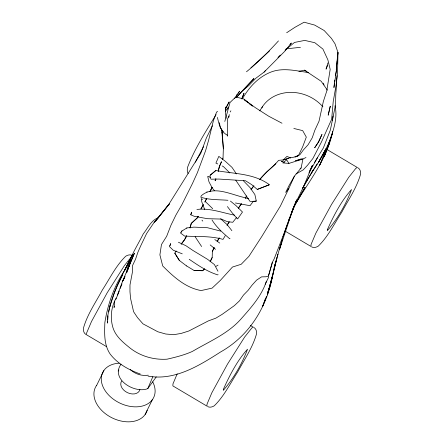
<?xml version="1.0" encoding="UTF-8"?>
<svg xmlns="http://www.w3.org/2000/svg" width="444" height="444" viewBox="0 0 444 444"><rect width="100%" height="100%" fill="white"/><g stroke="black" fill="none" stroke-linecap="round" stroke-linejoin="round"><path stroke-width="0.67" d="M227.295 136.197L227.445 119.081L228.999 116.006L228.827 117.316M121.04 364.152C110.173 379.243 134.915 393.928 147.769 388.628L156.249 376.901M107.67 321.101L107.553 323.093L107.77 315.701L109.335 308.147C113.714 291.014 121.811 275.03 130.325 259.657M107.748 319.774L107.981 315.795M336.552 84.282L335.747 95.121L335.592 104.645L330.358 130.014L323.371 147.935L314.53 162.387M296.098 173.92L303.235 169.869L307.681 165.074L312.859 158.547L321.484 141.925L331.646 119.253L333.222 101.559L336.247 84.371L337.029 75.696M337.09 60.728L336.274 69.447L337.967 52.442L335.026 43.834L331.391 38.339L324.176 30.519L314.663 25.08L304.118 22.2L294.949 27.306L286.658 32.751M332.506 120.735L332.978 116.073M114.741 301.088L114.058 307.531L114.341 306.266M337.218 59.418L337.967 52.442L337.584 72.472L336.247 84.371M334.393 83.45L333.927 87.546L336.669 68.814L335.486 75.369M334.548 82.085L334.776 80.037M332.673 131.418C327.15 159.196 308.802 181.463 294.661 205.228M229.037 115.873L229.265 114.519M108.752 311.849L109.912 305.933L109.252 308.48L114.213 293.301M126.551 272.849C128.521 258.58 137.013 246.581 143.251 233.921C147.819 228.233 151.132 220.119 158.491 217.643M294.405 176.168L288.794 188.611L285.675 192.441L289.088 185.475L294.405 176.168L301.121 167.943L302.952 158.996L305.988 157.498M115.884 299.312L119.292 290.959M273.604 270.019C268.742 303.896 250.882 334.92 220.607 351.964C199.173 365.645 174.659 381.013 148.091 376.112M276.939 257.62L270.024 286.18L268.048 291.847M328.96 142.885L328.005 146.836L324.375 156.327L332.378 133.422L328.005 146.836L328.954 143.001M218.193 171.223L219.325 166.661L221.395 161.783M218.265 171.273L219.392 166.711L221.467 161.832M276.029 260.906L274.198 268.137L276.995 257.625M273.776 269.369L275.857 261.56M277.345 256.31L277.872 254.334L277.3 256.31M169.297 203.985L154.151 222.35L146.587 233.561L140.554 246.17L137.84 252.408L135.587 259.096L132.567 265.501L132.423 272.083L129.981 284.959L129.975 291.719L130.575 298.485L133.577 311.705L137.518 317.627L142.979 323.848L157.842 331.779L165.767 334.021L173.787 334.698L181.246 333.394L188.789 331.013L208.386 320.89L215.817 318.176L222.117 314.374L234.354 305.644L239.483 300.843L243.479 295.082L248.079 290.37L252.042 285.165L256.571 280.153L261.566 276.873L265.934 276.767L268.392 276.224L272.255 262.26M327.944 62.909L326.057 69.136L327.544 65.523M189.993 227.9L191.259 223.349L197.619 217.527L198.102 216.272M190.065 227.95L191.331 223.399L197.691 217.577L198.168 216.322M224.808 121.478L230.036 102.47L235.803 96.953L243.934 99.051L252.403 105.994M268.392 276.224L272.705 261.566L274.065 259.102L283.072 235.969L294.872 204.567L303.402 187.007L312.421 165.268L309.557 171.173M281.862 240.765L281.274 242.707L282.717 238.134M283.044 236.885L283.633 234.943M283.133 236.83L284.166 233.566M190.937 214.585L191.514 212.787M127.839 269.697L131.074 259.895L127.012 272.211M284.376 232.917L287.168 224.525M169.963 245.721L170.724 243.617L169.436 246.542L173.243 250.222L182.256 253.835M293.379 207.798L279.537 249.373L281.374 243.04C275.73 259.485 273.232 276.828 267.454 293.179M266.511 296.253L262.559 306.549L265.59 298.274M200.405 154.407L206.371 137.956L212.404 125.83M117.46 295.01L122.538 281.346L134.427 253.169L128.677 267.144M291.375 213.242L293.062 208.741M296.592 200.388L287.523 223.543M288.267 221.301L289.965 216.8M290.937 214.224L293.118 208.436M120.274 288.384L121.983 283.883M241.808 98.895L244.011 93.212L241.786 98.773M116.162 298.046C111.072 307.165 109.951 317.926 113.02 327.9C115.862 336.669 123.238 342.524 130.136 348.113C140.57 356.277 153.885 360.045 167.055 359.185C175.685 357.204 184.327 355.072 192.413 351.404C209.069 341.564 227.805 333.849 240.881 319.131C250.999 307.642 261.616 296.054 266.428 281.169M215.096 180.73L215.834 178.877M215.168 180.78L215.901 178.926M114.469 292.674L117.299 285.786M222.433 159.341L222.955 158.119M222.505 159.39L223.027 158.175L223.343 148.779L221.65 128.999M261.904 107.92L262.382 106.793A37.751 32.828 23 0 1 322.888 106.788M147.769 388.628L152.819 376.728M294.028 206.166L297.064 199.267M295.121 203.535L296.226 201.077M177.2 373.815L172.96 383.91L172.866 385.903L206.937 406.11L207.037 404.118L211.844 392.779L227.483 364.158L244.683 336.996L251.892 327.916L253.38 327.217L250.438 325.48M318.698 141.464L321.983 134.41L318.62 141.963L314.668 147.785L318.426 142.052M206.621 198.44L204.867 201.942M206.693 198.49L204.939 201.998M214.102 247.597L212.349 251.343L212.193 257.587L210.201 261.76M212.421 251.398L214.174 247.652M210.129 261.71L212.121 257.537M293.184 208.347L294.949 204.662L293.695 207.048M288.794 188.611L280.392 206.049L261.816 236.458L248.862 256.41L241.192 264.28L232.462 267.049L220.518 280.214L212.115 288.117L201.11 290.565C185.531 287.784 173.499 276.779 162.704 265.945L159.896 254.867L161.461 244.539L166.667 236.286L170.996 225.141L175.929 215.035L181.818 204.812L192.502 183.433L197.375 172.705L205.572 150.744L208.586 140.332L213.409 120.663L216.6 112.016L217.688 111.566M298.468 155.505L302.642 146.881L306.31 137.107L302.68 130.625L293.823 128.46M117.599 285.159L122.833 274.62M265.201 284.265L268.659 277.173M96.553 385.581L103.89 370.596M145.149 414.396L152.486 399.411M132.029 255.849L128.233 263.558L132.018 255.96M195.36 162.215L203.507 146.759M225.419 109.119L229.154 101.931L225.302 108.969M209.99 191.37L212.11 187.324M210.062 191.419L212.177 187.374M125.108 276.507L122.538 281.346L124.514 277.778M225.186 235.775L223.043 239.388C210.495 235.775 197.463 236.802 184.632 236.08L180.503 233.011L181.718 231.13L186.946 227.927L193.895 227.128L207.492 227.722L220.718 231.119M131.99 255.96L124.442 270.712L128.449 262.532L128.161 263.031L130.381 259.612M217.172 241.503L219.108 237.929M217.244 241.553L219.181 237.978M293.667 207.526L305.017 187.335L295.981 202.73M186.685 235.792L184.46 239.793L181.191 244.083M186.758 235.847L184.532 239.843L181.263 244.139M225.408 111.339L228.172 107.476M308.935 172.932L317.599 157.526M200.971 208.763L203.568 204.218M201.043 208.813L202.991 205.406M230.192 111.988L230.886 110.806M242.352 98.918C248.551 87.973 257.442 78.005 269.108 72.838C281.818 66.994 295.354 70.779 308.441 72.55L307.109 72.156M317.105 163.919L312.038 172.078C319.031 162.082 325.302 151.587 329.853 140.237C333.844 129.365 337.745 117.316 335.004 105.716M216.106 114.646C205.716 131.574 194.788 148.496 187.64 167.111C187.196 169.203 186.935 171.6 188.112 173.51M199.817 154.756L169.009 204.024L155.522 221.24L169.303 204.012M245.199 198.268L246.614 196.043M245.266 198.324L246.686 196.098M227.289 224.803L229.11 221.95M226.995 225.419L229.182 222.006M238.284 208.253L241.275 203.813M238.356 208.303L241.347 203.863M181.119 232.351L181.724 231.413M259.734 110.856L262.382 106.793M125.963 268.404C114.746 284.504 107.875 303.285 104.851 322.638C104.523 333.366 103.841 344.783 110.19 354.107C117.682 363.836 128.821 369.952 140.226 373.981M227.167 109.263L228.732 107.004M234.587 98.524L239.666 91.181L237.951 93.357M176.235 250.999L174.825 253.169L179.382 260.473M118.115 371.045L118.92 369.924M253.491 201.132L250.011 205.705L235.453 202.98M299.817 154.828L303.363 149.95L308.081 144.761L312.237 137.801L314.868 130.197L319.025 121.212L323.337 101.537L326.729 91.17L330.181 69.364L327.861 59.785L322.921 49.073L314.84 42.724L304.762 40.404L294.489 42.441L285.065 50.2M132.312 255.372L133.089 254.323M251.076 189.427L253.924 185.636M251.149 189.477L253.591 186.23M236.835 217.183L232.756 222.272L227.273 221.645L221.229 219.064L207.526 218.698L194.405 216.35L190.626 214.768L191.708 212.188M236.236 95.538L237.09 94.45M131.557 256.621L124.348 265.706L107.143 292.862L91.508 321.489L86.697 332.822L86.597 334.815L106.571 346.659M241.703 91.542L236.319 97.536L253.979 78.483L241.703 91.542L249.006 85.348L255.899 78.216L264.075 72.122L284.643 51.399L291.369 43.057L289.938 44.555M264.075 72.122L265.434 70.607M278.455 40.909C268.481 51.865 257.942 62.371 246.481 71.778M259.784 179.398C265.346 172.322 272.921 167.244 278.621 160.34L283.544 159.923L288.406 158.464M259.857 179.454L266.788 171.856L275.868 163.781M280.303 55.039L277.933 57.437M250.927 67.821L269.48 50.971M283.033 160.112L286.935 156.416L290.72 157.97M204.551 268.947L202.497 270.701L194.084 270.457M204.617 269.003L202.569 270.751L194.15 270.513L186.513 265.895M210.378 175.086L215.862 170.49C234.01 173.965 253.863 173.243 269.419 184.715L257.598 189.266M300.077 168.803L301.121 167.943M154.151 222.35L155.655 221.118M245.388 197.763C231.613 194.944 213.681 184.904 201.315 195.693L200.76 197.169C209.396 200.05 218.903 199.545 227.944 200.288M215.862 170.49L210.068 175.275L210.101 177.128L211.005 179.204L218.859 179.054L245.471 180.747L251.715 184.643L257.287 189.455L269.108 184.898M206.771 191.986L207.082 191.797M186.635 228.116L186.946 227.927M181.718 231.13L182.029 230.941M243.406 180.78L249.839 187.39L254.873 194.544L256.305 201.06L252.309 201.576L249.905 201.254L235.758 180.22M229.998 238.567L229.687 238.755C223.177 233.144 216.539 227.367 212.021 219.969M218.06 265.129L216.084 266.311M218.104 274.697L217.793 274.886C207.32 271.678 198.179 265.379 189.205 259.285M295.021 157.048L299.151 155.067M295.549 156.893L298.962 155.444L293.767 157.182L289.061 158.031L283.544 159.923M288.966 163.386L286.68 159.879L282.761 162.942L288.966 163.386L302.952 158.996L300.927 159.235M298.906 71.312L304.473 70.163L306.826 71.456M282.723 161.366L281.374 161.522L284.537 162.299M286.047 48.884L300.421 47.308M254.462 201.221L256.305 201.06M196.903 209.463C209.773 207.814 222.028 212.754 234.449 215.118M246.009 197.957L248.634 198.834M208.047 176.373L210.395 177.372M221.717 132.856L222.838 133.333M217.776 163.964L215.912 163.109L218.82 156.371L225.319 161.283L232.001 167.388L236.447 173.92M222.139 165.956L223.382 166.528L229.859 172.977M311.616 246.864C313.764 248.129 316.322 247.325 318.293 246.126C328.155 236.541 334.265 223.704 341.708 212.276C348.285 199.928 356.632 188.028 360.478 174.475C360.905 172.072 360.312 169.258 358.097 167.915M132.384 255.494C130.236 254.229 127.678 255.034 125.708 256.232C115.845 265.823 109.735 278.66 102.292 290.087C95.715 302.431 87.368 314.335 83.522 327.888C83.095 330.286 83.688 333.105 85.903 334.443M207.592 406.538C209.74 407.803 212.299 406.998 214.269 405.799C224.131 396.215 230.242 383.372 237.684 371.95C244.261 359.601 252.608 347.702 256.449 334.143C256.876 331.746 256.288 328.932 254.068 327.589M178.399 242.23L185.975 245.748L192.99 250.505L207.631 259.357L214.397 264.546L217.96 271.223M282.001 123.232L268.676 116.189L255.422 107.698L244.156 99.628L247.974 102.614M326.856 149.434L357.403 167.549L355.921 168.243L348.712 177.328L331.507 204.484L315.873 233.111L311.061 244.444L310.961 246.437L285.115 231.108M304.473 70.163L321.184 81.28L327.372 90.138M214.779 239.538L219.741 243.068M186.585 265.945L179.315 260.423L174.758 253.119M201.537 198.696L202.553 199.467M205.605 201.798L212.715 208.702M217.443 117.405C218.936 124.198 220.724 131.879 227.544 135.303M249.611 103.89L252.336 106.022M230.419 201.088L235.925 205.555L242.48 212.032L237.784 218.737L237.468 218.925L232.34 213.065L227.395 206.571M210.184 244.916L215.529 249.328M220.646 218.787L227.189 224.697L231.885 230.675M201.942 220.102L202.786 221.101M214.43 190.62L212.293 188.073L208.991 181.846L207.737 176.562M195.16 236.757L201.615 246.537M223.049 131.835L222.061 130.342L223.415 148.834M222.982 131.779L220.252 127.506L219.414 122.644M204.712 209.546L201.87 202.125L201.226 198.879M323.215 83.167L324.053 84.982M226.157 118.309L225.524 113.675L225.358 107.026M139.877 389.632A10.168 7.132 26.4 0 1 127.45 392.663A10.168 7.132 26.4 0 1 121.667 380.996M152.725 381.868A28.399 19.913 26.4 0 1 138.611 406.71A28.399 19.913 26.4 0 1 103.075 386.94A28.399 19.913 26.4 0 1 119.159 363.192M147.192 410.3A28.399 19.913 26.4 0 1 112.227 417.937A28.399 19.913 26.4 0 1 96.492 385.547M148.224 375.18A18.876 16.411 23 0 1 130.253 369.48M223.354 389.316L223.304 390.354C233.588 378.543 242.013 363.902 247.524 349.206C237.157 360.667 229.753 375.202 223.354 389.316M327.378 229.642L327.328 230.68C337.618 218.87 346.037 204.234 351.548 189.538C341.181 200.993 333.777 215.529 327.378 229.642M330.264 106.244L328.205 115.096L330.264 106.244M272.239 276.545L267.388 294.777L272.239 276.545M329.37 143.173L319.536 165.44L329.37 143.173M325.957 148.845L318.598 162.154L325.957 148.845M306.965 180.303L302.297 188.811L313.22 170.096L306.965 180.303M301.165 159.002L299.534 159.801L295.532 160.739L301.165 159.002"/></g></svg>
